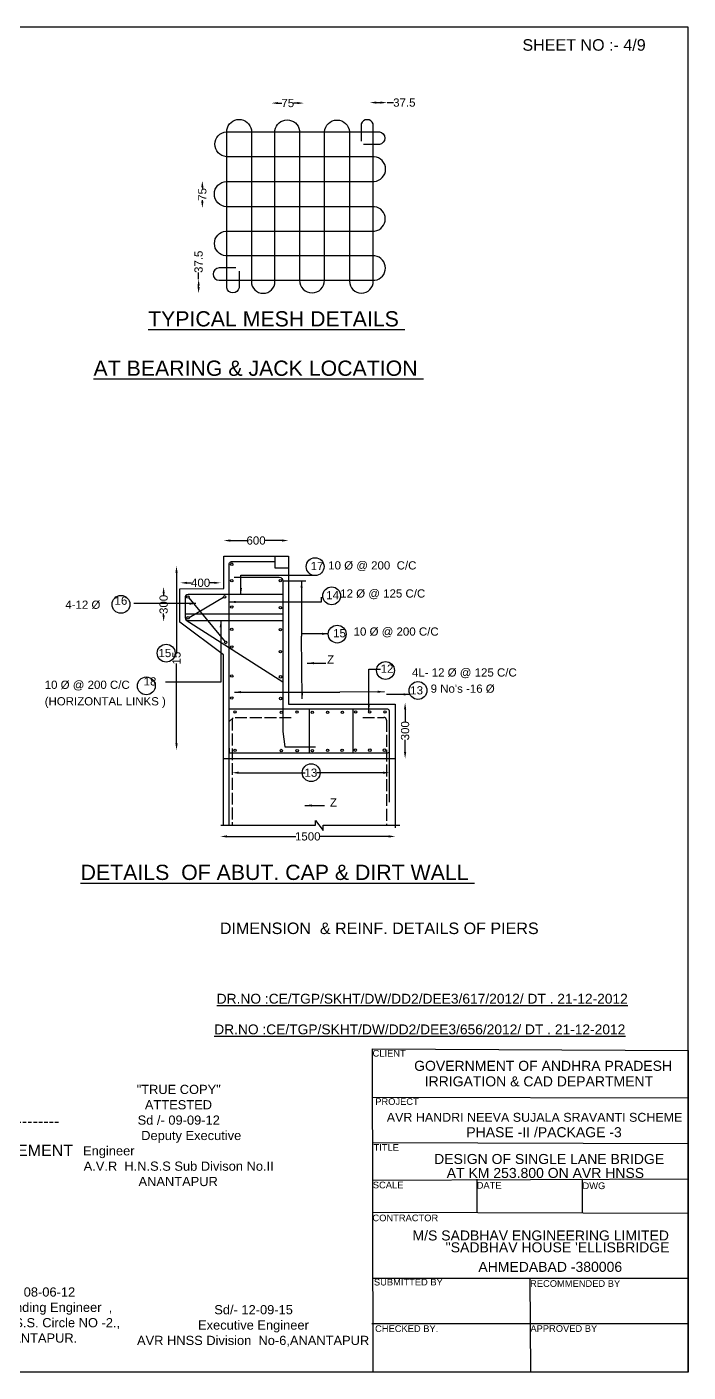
# Model space of a CAD drawing. Header units: millimetres. Extents: x 5124 to 8305297, y 2311 to 42529561.
# Drawn here: x 8295240 to 8305297, y 42509104 to 42529561 of the extents above; entities that cross this region are included whole.
import ezdxf

# ---------------------------------------------------------------- set-up
doc = ezdxf.new("R2010")
doc.units = ezdxf.units.MM
doc.header["$MEASUREMENT"] = 0
doc.linetypes.add('ACAD_ISO02W100', pattern=[15, 12, -3])
for name, color, linetype in [('DIMENSION', 7, 'Continuous'), ('DRAWING', 50, 'Continuous'), ('TEXT', 7, 'Continuous')]:
    doc.layers.add(name, color=color, linetype=linetype)
doc.styles.get("Standard").update_dxf_attribs({"font": 'arial.ttf', "height": 125})
doc.dimstyles.get("Standard").update_dxf_attribs({"dimtxt": 125, "dimasz": 100, "dimexe": 0.18, "dimexo": 0.0625, "dimgap": 0.09, "dimtad": 0, "dimdec": 0, "dimzin": 0, "dimdsep": 46, "dimtxsty": 'Standard', "dimcen": 0.09, "dimse1": 1, "dimse2": 1, "dimadec": 0, "dimazin": 0, "dimtfac": 1, "dimtdec": 0, "dimtofl": 0, "dimtmove": 0, "dimatfit": 3, "dimfxl": 1, "dimtolj": 1, "dimtzin": 0, "dimarcsym": 0})

# ---------------------------------------------------------------- blocks, each defined once
blk = doc.blocks.new('*D37')
at = {"layer": 'Defpoints', "color": 0, "transparency": 16777216}
for p in [(8297848, 42527222), (8297909, 42527222), (8297848, 42526807)]:
    blk.add_point(p, dxfattribs=at)
at = {"layer": 'DIMENSION', "color": 0, "lineweight": -2, "transparency": 16777216}
for p, q in [((8297909, 42527122), (8297909, 42527104)), ((8297909, 42526907), (8297909, 42526925))]:
    blk.add_line(p, q, dxfattribs=at)
at = {"layer": 'DIMENSION', "color": 0, "transparency": 16777216}
for points in [[(8297892, 42527122), (8297926, 42527122), (8297909, 42527222)], [(8297892, 42526907), (8297926, 42526907), (8297909, 42526807)]]:
    blk.add_solid(points, dxfattribs=at)
at = {"layer": 'DIMENSION', "color": 0, "transparency": 16777216, "insert": (8297909, 42527014), "char_height": 125, "attachment_point": 5, "rotation": 90}
blk.add_mtext('\\A1;75', dxfattribs=at)
blk = doc.blocks.new('*D38')
at = {"layer": 'Defpoints', "color": 0, "transparency": 16777216}
for p in [(8298962, 42528411), (8299454, 42528411), (8299454, 42528403)]:
    blk.add_point(p, dxfattribs=at)
at = {"layer": 'DIMENSION', "color": 0, "lineweight": -2, "transparency": 16777216}
for p, q in [((8299062, 42528403), (8299118, 42528403)), ((8299354, 42528403), (8299297, 42528403))]:
    blk.add_line(p, q, dxfattribs=at)
at = {"layer": 'DIMENSION', "color": 0, "transparency": 16777216}
for points in [[(8299062, 42528419), (8299062, 42528386), (8298962, 42528403)], [(8299354, 42528419), (8299354, 42528386), (8299454, 42528403)]]:
    blk.add_solid(points, dxfattribs=at)
at = {"layer": 'DIMENSION', "color": 0, "transparency": 16777216, "insert": (8299208, 42528403), "char_height": 125, "attachment_point": 5}
blk.add_mtext('\\A1;75', dxfattribs=at)
blk = doc.blocks.new('*D39')
at = {"layer": 'Defpoints', "color": 0, "transparency": 16777216}
for p in [(8300456, 42528419), (8300718, 42528419), (8300718, 42528410)]:
    blk.add_point(p, dxfattribs=at)
at = {"layer": 'DIMENSION', "color": 0, "lineweight": -2, "transparency": 16777216}
for p, q in [((8300556, 42528410), (8300618, 42528410)), ((8300718, 42528410), (8300818, 42528410))]:
    blk.add_line(p, q, dxfattribs=at)
at = {"layer": 'DIMENSION', "color": 0, "transparency": 16777216}
for points in [[(8300556, 42528427), (8300556, 42528394), (8300456, 42528410)], [(8300618, 42528427), (8300618, 42528394), (8300718, 42528410)]]:
    blk.add_solid(points, dxfattribs=at)
at = {"layer": 'DIMENSION', "color": 0, "transparency": 16777216, "insert": (8300981, 42528410), "char_height": 125, "attachment_point": 5}
blk.add_mtext('\\A1;37.5', dxfattribs=at)
blk = doc.blocks.new('*D40')
at = {"layer": 'Defpoints', "color": 0, "transparency": 16777216}
for p in [(8297846, 42525726), (8297852, 42525726), (8297846, 42525508)]:
    blk.add_point(p, dxfattribs=at)
at = {"layer": 'DIMENSION', "color": 0, "lineweight": -2, "transparency": 16777216}
for p, q in [((8297852, 42525726), (8297852, 42525826)), ((8297852, 42525608), (8297852, 42525626))]:
    blk.add_line(p, q, dxfattribs=at)
at = {"layer": 'DIMENSION', "color": 0, "transparency": 16777216}
for points in [[(8297836, 42525626), (8297869, 42525626), (8297852, 42525726)], [(8297836, 42525608), (8297869, 42525608), (8297852, 42525508)]]:
    blk.add_solid(points, dxfattribs=at)
at = {"layer": 'DIMENSION', "color": 0, "transparency": 16777216, "insert": (8297852, 42525989), "char_height": 125, "attachment_point": 5, "rotation": 90}
blk.add_mtext('\\A1;37.5', dxfattribs=at)
blk = doc.blocks.new('*D41')
at = {"layer": 'Defpoints', "color": 0, "transparency": 16777216}
for p in [(8299218, 42521750), (8298234, 42521514), (8299218, 42521514)]:
    blk.add_point(p, dxfattribs=at)
at = {"layer": 'DIMENSION', "color": 0, "lineweight": -2, "transparency": 16777216}
for p, q in [((8298334, 42521750), (8298588, 42521750)), ((8299118, 42521750), (8298865, 42521750))]:
    blk.add_line(p, q, dxfattribs=at)
at = {"layer": 'DIMENSION', "color": 0, "transparency": 16777216}
for points in [[(8298334, 42521767), (8298334, 42521733), (8298234, 42521750)], [(8299118, 42521767), (8299118, 42521733), (8299218, 42521750)]]:
    blk.add_solid(points, dxfattribs=at)
at = {"layer": 'DIMENSION', "color": 0, "transparency": 16777216, "insert": (8298726, 42521750), "char_height": 125, "attachment_point": 5}
blk.add_mtext('\\A1;600', dxfattribs=at)
blk = doc.blocks.new('*D42')
at = {"layer": 'Defpoints', "color": 0, "transparency": 16777216}
for p in [(8297576, 42521107), (8298189, 42521107), (8298189, 42521107)]:
    blk.add_point(p, dxfattribs=at)
at = {"layer": 'DIMENSION', "color": 0, "lineweight": -2, "transparency": 16777216}
for p, q in [((8297676, 42521107), (8297742, 42521107)), ((8298089, 42521107), (8298023, 42521107))]:
    blk.add_line(p, q, dxfattribs=at)
at = {"layer": 'DIMENSION', "color": 0, "transparency": 16777216}
for points in [[(8297676, 42521123), (8297676, 42521090), (8297576, 42521107)], [(8298089, 42521123), (8298089, 42521090), (8298189, 42521107)]]:
    blk.add_solid(points, dxfattribs=at)
at = {"layer": 'DIMENSION', "color": 0, "transparency": 16777216, "insert": (8297882, 42521107), "char_height": 125, "attachment_point": 5}
blk.add_mtext('\\A1;400', dxfattribs=at)
blk = doc.blocks.new('*D43')
at = {"layer": 'Defpoints', "color": 0, "transparency": 16777216}
for p in [(8297320, 42521045), (8297324, 42521045), (8297324, 42520514)]:
    blk.add_point(p, dxfattribs=at)
at = {"layer": 'DIMENSION', "color": 0, "lineweight": -2, "transparency": 16777216}
for p, q in [((8297320, 42520945), (8297320, 42520917)), ((8297320, 42520614), (8297320, 42520642))]:
    blk.add_line(p, q, dxfattribs=at)
at = {"layer": 'DIMENSION', "color": 0, "transparency": 16777216}
for points in [[(8297303, 42520945), (8297337, 42520945), (8297320, 42521045)], [(8297303, 42520614), (8297337, 42520614), (8297320, 42520514)]]:
    blk.add_solid(points, dxfattribs=at)
at = {"layer": 'DIMENSION', "color": 0, "transparency": 16777216, "insert": (8297320, 42520779), "char_height": 125, "attachment_point": 5, "rotation": 90}
blk.add_mtext('\\A1;300', dxfattribs=at)
blk = doc.blocks.new('*D44')
at = {"layer": 'Defpoints', "color": 0, "transparency": 16777216}
for p in [(8298182, 42517194), (8300842, 42517250), (8300842, 42517194)]:
    blk.add_point(p, dxfattribs=at)
at = {"layer": 'DIMENSION', "color": 0, "lineweight": -2, "transparency": 16777216}
for p, q in [((8298282, 42517250), (8299331, 42517250)), ((8300742, 42517250), (8299692, 42517250))]:
    blk.add_line(p, q, dxfattribs=at)
at = {"layer": 'DIMENSION', "color": 0, "transparency": 16777216}
for points in [[(8298282, 42517267), (8298282, 42517233), (8298182, 42517250)], [(8300742, 42517267), (8300742, 42517233), (8300842, 42517250)]]:
    blk.add_solid(points, dxfattribs=at)
at = {"layer": 'DIMENSION', "color": 0, "transparency": 16777216, "insert": (8299512, 42517250), "char_height": 125, "attachment_point": 5}
blk.add_mtext('\\A1;1500', dxfattribs=at)
blk = doc.blocks.new('*D45')
at = {"layer": 'Defpoints', "color": 0, "transparency": 16777216}
for p in [(8297418, 42521362), (8297516, 42521362), (8297418, 42518564)]:
    blk.add_point(p, dxfattribs=at)
at = {"layer": 'DIMENSION', "color": 0, "lineweight": -2, "transparency": 16777216}
for p, q in [((8297516, 42521262), (8297516, 42520047)), ((8297516, 42518664), (8297516, 42519879))]:
    blk.add_line(p, q, dxfattribs=at)
at = {"layer": 'DIMENSION', "color": 0, "transparency": 16777216}
for points in [[(8297499, 42521262), (8297533, 42521262), (8297516, 42521362)], [(8297499, 42518664), (8297533, 42518664), (8297516, 42518564)]]:
    blk.add_solid(points, dxfattribs=at)
at = {"layer": 'DIMENSION', "color": 0, "transparency": 16777216, "insert": (8297516, 42519963), "char_height": 125, "attachment_point": 5, "rotation": 90}
blk.add_mtext('\\A1;15', dxfattribs=at)
blk = doc.blocks.new('*D46')
at = {"layer": 'Defpoints', "color": 0, "transparency": 16777216}
for p in [(8300993, 42519282), (8301050, 42519282), (8301050, 42518433)]:
    blk.add_point(p, dxfattribs=at)
at = {"layer": 'DIMENSION', "color": 0, "lineweight": -2, "transparency": 16777216}
for p, q in [((8300993, 42519182), (8300993, 42518995)), ((8300993, 42518533), (8300993, 42518720))]:
    blk.add_line(p, q, dxfattribs=at)
at = {"layer": 'DIMENSION', "color": 0, "transparency": 16777216}
for points in [[(8300976, 42519182), (8301010, 42519182), (8300993, 42519282)], [(8300976, 42518533), (8301010, 42518533), (8300993, 42518433)]]:
    blk.add_solid(points, dxfattribs=at)
at = {"layer": 'DIMENSION', "color": 0, "transparency": 16777216, "insert": (8300993, 42518857), "char_height": 125, "attachment_point": 5, "rotation": 90}
blk.add_mtext('\\A1;300', dxfattribs=at)
blk = doc.blocks.new('*D48')
at = {"layer": 'Defpoints', "color": 0, "transparency": 16777216}
for p in [(8300755, 42518219), (8298363, 42518175), (8300755, 42518175)]:
    blk.add_point(p, dxfattribs=at)
at = {"layer": 'DIMENSION', "color": 0, "lineweight": -2, "transparency": 16777216}
for p, q in [((8298463, 42518219), (8299475, 42518219)), ((8300655, 42518219), (8299643, 42518219))]:
    blk.add_line(p, q, dxfattribs=at)
at = {"layer": 'DIMENSION', "color": 0, "transparency": 16777216}
for points in [[(8298463, 42518236), (8298463, 42518202), (8298363, 42518219)], [(8300655, 42518236), (8300655, 42518202), (8300755, 42518219)]]:
    blk.add_solid(points, dxfattribs=at)
at = {"layer": 'DIMENSION', "color": 0, "transparency": 16777216, "insert": (8299559, 42518219), "char_height": 125, "attachment_point": 5}
blk.add_mtext('\\A1;13', dxfattribs=at)

msp = doc.modelspace()

# ---------------------------------------------------------------- linework, layer by layer
at = {"layer": 'DIMENSION', "color": 0}
for centre in [(8299624.1, 42521353.5), (8296671.2, 42520779.4), (8299876, 42520909.3), (8299960.1, 42520327.4), (8297359, 42520037.9), (8300695, 42519774.1), (8297056.5, 42519539.5), (8301188.9, 42519469.2), (8299564.5, 42518219.5)]:
    msp.add_circle(centre, 135.6, dxfattribs=at)
at = {"layer": 'DRAWING', "color": 0}
for points in [[(8276300.9, 42529561.4), (8305291.1, 42529561.4), (8305291.1, 42509103.9), (8276300.9, 42509103.9)], [(8299018.5, 42521514.2), (8299218.4, 42521514.2), (8299218.4, 42521329.4), (8299018.5, 42521329.4)]]:
    msp.add_lwpolyline(points, close=True, dxfattribs=at)
for points in [[(8298467.5, 42525847.5), (8298467.5, 42525594.1, -0.8374461), (8298281.4, 42525594.1), (8298281.4, 42527995.8, -0.8471183), (8298654.4, 42527995.8), (8298654.4, 42525688.9, 1), (8299013.1, 42525688.9), (8299013.1, 42527985.6, -0.8671021), (8299386.6, 42527985.6), (8299386.6, 42525707.8, 1), (8299767.3, 42525707.8), (8299767.3, 42527966.3, -0.9380457), (8300146.7, 42527966.3), (8300146.7, 42525694.2, 1), (8300509, 42525694.2), (8300509, 42528088.6, 0.668703), (8300323.5, 42528088.6), (8300323.5, 42527821.3)], [(8298419, 42525896.1), (8298165.6, 42525896.1, 1), (8298165.6, 42525707.8), (8300533.1, 42525707.8, 0.8639025), (8300533.1, 42526079.3), (8298264.8, 42526079.3, -0.9119097), (8298264.8, 42526456.3), (8300529.4, 42526456.3, 0.8742848), (8300529.4, 42526827.1), (8298277.5, 42526827.1, -0.9689293), (8298277.5, 42527210.4), (8300520, 42527210.4, 0.9335249), (8300520, 42527587), (8298275.2, 42527587, -0.9266489), (8298275.2, 42527966.3), (8300602.9, 42527966.3, -0.8509844), (8300602.9, 42527773.5), (8300361.7, 42527773.5)], [(8298314.4, 42517421), (8298314.4, 42521385, -0.3166732), (8298345.3, 42521428.8), (8299018.5, 42521428.8)], [(8298392.3, 42521191.9), (8299079.5, 42521191.9, -0.4359553), (8299131.8, 42521135.6), (8299131.8, 42518847.6), (8299164.6, 42518614.7), (8299629.5, 42518614.7)], [(8299131.8, 42520929.7), (8297692.2, 42520929.7, 0.4141723), (8297645.7, 42520883.3), (8297645.7, 42520572.3, 0.252566), (8297664.6, 42520537.4), (8299131.8, 42519601.5)], [(8300754.6, 42517771), (8300754.6, 42519156.7, 0.5223111), (8300716.7, 42519183.1), (8298314.4, 42519183.1)], [(8298314.4, 42518594.2), (8298314.4, 42518532.9, 0.5594806)], [(8298314.4, 42518570.5), (8298314.4, 42518540.1, 0.4555454), (8298338.1, 42518519.5), (8300719.5, 42518519.5, 0.3154009), (8300754.6, 42518544.1, -0.3911651)]]:
    msp.add_lwpolyline(points, format="xyb", dxfattribs=at)
for points in [[(8298234.4, 42521020.8), (8298234.4, 42521514.2), (8299218.4, 42521514.2), (8299218.4, 42519261), (8300843.7, 42519261), (8300843.7, 42517380.1)], [(8299131.8, 42521135.6), (8299484.7, 42521135.1)], [(8298232.9, 42517411.4), (8298232.9, 42520011.5), (8297564.6, 42520510.6), (8297564.6, 42521017.9), (8298234.4, 42521020.8)], [(8297702.5, 42520879.8), (8298255.1, 42520212)], [(8298232.9, 42520881.5), (8297710.7, 42520574.7)], [(8297645.7, 42520635.7), (8299131.8, 42520635.7)], [(8299131.8, 42520530.3), (8297680.2, 42520527.4)], [(8299531.4, 42519183.1), (8299531.4, 42518519.5)], [(8300198.1, 42519183.1), (8300198.1, 42518519.5)], [(8298232.9, 42518434.7), (8300843.7, 42518434.7)], [(8298192, 42517421), (8299632.4, 42517421), (8299632.4, 42517494.7), (8299744.6, 42517338.2), (8299744.6, 42517419.3), (8300914.5, 42517419.3)]]:
    msp.add_lwpolyline(points, dxfattribs=at)
at = {"layer": 'DRAWING', "color": 0, "linetype": 'ACAD_ISO02W100', "ltscale": 15}
for points in [[(8299261.3, 42519052.6), (8298379, 42519052.6), (8298314.4, 42519000.4)], [(8298363, 42519039.7), (8298363, 42517421)]]:
    msp.add_lwpolyline(points, dxfattribs=at)
msp.add_lwpolyline([(8300348.7, 42519060), (8300669.9, 42519060, -0.4220246), (8300710.1, 42519018.8), (8300710.1, 42517419.3)], format="xyb", dxfattribs=at)
at = {"layer": 'DRAWING', "color": 0}
for centre in [(8298356.8, 42521390.3), (8298356.8, 42521140.7), (8299094.7, 42521138.4), (8297688.2, 42520891.4), (8298246.9, 42520893.4), (8298356.8, 42520738.2), (8299097.2, 42520729.6), (8297692.3, 42520574.7), (8298356.8, 42520400.8), (8299096.4, 42520393.9), (8298264.9, 42520200.1), (8298356.8, 42520130), (8299096.4, 42520060.9), (8298356.8, 42519691.8), (8299098, 42519677.2), (8298356.8, 42519355), (8299098.4, 42519348), (8298406.8, 42519143.6), (8299110.2, 42519139.1), (8299349, 42519140.7), (8299580.5, 42519138.8), (8299813.4, 42519138.2), (8300039.2, 42519139.3), (8300239.2, 42519144), (8300453.8, 42519142.8), (8300687.2, 42519142.8), (8298406.7, 42518560.9), (8299109, 42518556.6), (8299351.1, 42518556.3), (8299583.3, 42518555.4), (8299814.5, 42518558.1), (8300035.2, 42518558.6), (8300237.2, 42518562.7), (8300456.6, 42518561.8), (8300679.8, 42518561.8)]:
    msp.add_circle(centre, 18.4, dxfattribs=at)
at = {"layer": 'TEXT', "color": 0}
msp.add_lwpolyline([(8305297.5, 42509103.9), (8300508.4, 42509103.9), (8300497.7, 42514019.6), (8305297.5, 42513994.7)], close=True, dxfattribs=at)
for points in [[(8300499.3, 42513283.3), (8305297.5, 42513275.5)], [(8300500.8, 42512597.8), (8305297.5, 42512582.4)], [(8300502.1, 42512021.1), (8305297.5, 42512041.6)], [(8302088.6, 42511526), (8302088.6, 42512036.4)], [(8303691.2, 42511519.7), (8303691.2, 42512041.6)], [(8300503.1, 42511537.9), (8305297.5, 42511518.6)], [(8300505.3, 42510530.9), (8305297.5, 42510530.6)], [(8302902.9, 42509103.9), (8302893, 42510530.6)], [(8300484.4, 42509844.4), (8305297.5, 42509844.4)]]:
    msp.add_lwpolyline(points, dxfattribs=at)

# ---------------------------------------------------------------- texts
for s, height, p in [('SHEET NO :- 4/9', 175, (8302777.7, 42529199.3)), ('%%UTYPICAL MESH DETAILS ', 231.805, (8297083.2, 42525006)), ('%%UAT BEARING & JACK LOCATION ', 231.805, (8296253.1, 42524255.1)), ('17', 125, (8299556.3, 42521300.2)), ('10 Ø @ 200  C/C ', 125, (8299823.6, 42521309.8)), ('16', 125, (8296573.9, 42520773.4)), ('14', 125, (8299793, 42520857.2)), ('12 Ø @ 125 C/C', 125, (8300006.2, 42520882.7)), ('4-12 Ø ', 125, (8295824.1, 42520711.7)), ('15 ', 125, (8299898, 42520278.1)), ('10 Ø @ 200 C/C ', 125, (8300209.8, 42520303.5)), ('15', 125, (8297241.6, 42519977.3)), ('Z', 125, (8299806.7, 42519880.1)), ('12 ', 125, (8300620.9, 42519739.2)), ('18 ', 125, (8297015.6, 42519545.8)), ('4L- 12 Ø @ 125 C/C', 125, (8301096.9, 42519681.6)), ('10 Ø @ 200 C/C ', 125, (8295510.8, 42519494.4)), ('13 ', 125, (8301071.4, 42519409.8)), ("9 No's -16 Ø ", 125, (8301381.5, 42519435.4)), ('(HORIZONTAL LINKS )', 125, (8295510.8, 42519242.8)), ('Z', 125, (8299848.4, 42517702.2)), ('%%UDETAILS  OF ABUT. CAP & DIRT WALL ', 231.805, (8296056.8, 42516588.1)), ('DIMENSION  & REINF. DETAILS OF PIERS ', 175, (8298175.6, 42515765.5)), ('%%UDR.NO :CE/TGP/SKHT/DW/DD2/DEE3/617/2012/ DT . 21-12-2012', 150, (8298127.1, 42514707.3)), ('%%UDR.NO :CE/TGP/SKHT/DW/DD2/DEE3/656/2012/ DT . 21-12-2012', 150, (8298089.8, 42514241.1)), ('CLIENT ', 101.52, (8300498, 42513901.7)), ('GOVERNMENT OF ANDHRA PRADESH ', 152.276, (8301130.3, 42513685.4)), ('IRRIGATION & CAD DEPARTMENT ', 152.276, (8301291.1, 42513449)), ('PROJECT ', 101.52, (8300538.4, 42513167.5)), (':          ----------------------------', 175, (8292706.6, 42512836.1)), ('AVR HANDRI NEEVA SUJALA SRAVANTI SCHEME ', 135.652, (8300714.2, 42512910.7)), ('PHASE -II /PACKAGE -3', 152.276, (8301924.4, 42512676.2)), ('BOTTOM REINFORCEMENT ', 175, (8292698.4, 42512389.2)), ('TITLE ', 101.52, (8300513.1, 42512469)), ('DESIGN OF SINGLE LANE BRIDGE ', 152.276, (8301434.4, 42512268.9)), ('AT KM 253.800 ON AVR HNSS', 152.276, (8301625.6, 42512056.3)), ('SCALE ', 101.52, (8300502.3, 42511898.6)), ('DATE ', 101.52, (8302082, 42511893.4)), ('DWG', 101.52, (8303691.2, 42511886.7)), ('CONTRACTOR', 101.52, (8300496.1, 42511398)), ('M/S SADBHAV ENGINEERING LIMITED ', 152.276, (8301105.3, 42511105.6)), ("''SADBHAV HOUSE 'ELLISBRIDGE ", 152.276, (8301605.9, 42510925.4)), ('AHMEDABAD -380006', 152.276, (8302107.2, 42510628.4)), ('SUBMITTED BY ', 101.517, (8300518.5, 42510421.3)), ('RECOMMENDED BY', 101.517, (8302893.9, 42510400)), ('CHECKED BY.', 101.517, (8300536.1, 42509714.4)), ('APPROVED BY ', 101.517, (8302898.6, 42509715.5))]:
    msp.add_text(s, height=height, dxfattribs=at).set_placement(p)
at = {"layer": 'TEXT', "color": 0, "char_height": 140, "attachment_point": 1}
for s, insert, width in [('\\A1;\\pi814.75;"TRUE COPY" \\P\\pi940.09;ATTESTED  \\P\\pi830.03;{\\C256;Sd /- 09-09-12\\P\\pi237.51; }Deputy Executive Engineer  \\P\\pi8.7928;A.V.R  H.N.S.S Sub Divison No.II \\P\\pi843.73;ANANTAPUR ', (8296094.6, 42513472.8), 2891.215), ('\\pi685.95;Sd/- 08-06-12\\P\\pi129.43;Superintending Engineer  , \\P\\pi0.7;A.V.R.H.N.S.S. Circle NO -2., \\P\\pi652.57;ANANTAPUR.', (8294092.8, 42510392.1), 2548.712), ('\\pi1175.9;Sd/- 12-09-15\\P\\pi929.32;Executive Engineer\\P\\pi0.7;AVR HNSS Division  No-6,ANANTAPUR ', (8296914.5, 42510122.7), 3531.004)]:
    msp.add_mtext(s, dxfattribs=dict(at, insert=insert, width=width))

# ---------------------------------------------------------------- dimensions: what is measured, and where the dimension line sits
at = {"layer": 'DIMENSION', "color": 0}
for base, p1, p2, text, picture, middle in [((8299453.6, 42528402.7), (8298961.9, 42528411.1), (8299453.6, 42528411.1), '75', '*D38', (8299207.7, 42528402.7)), ((8300718.3, 42528410.3), (8300455.5, 42528418.8), (8300718.3, 42528418.8), '37.5', '*D39', (8300981.2, 42528410.3)), ((8299218.4, 42521749.9), (8298234.4, 42521514.2), (8299218.4, 42521514.2), '600', '*D41', (8298726.4, 42521749.9)), ((8298188.8, 42521106.6), (8297575.5, 42521106.6), (8298188.8, 42521106.6), '400', '*D42', (8297882.2, 42521106.6)), ((8300754.6, 42518219.1), (8298363, 42518175.5), (8300754.6, 42518175.5), '13', '*D48', (8299558.8, 42518219.1)), ((8300841.5, 42517249.9), (8298182.1, 42517193.8), (8300841.5, 42517193.8), '1500', '*D44', (8299511.8, 42517249.9))]:
    dim = msp.add_linear_dim(base=base, p1=p1, p2=p2, text=text, dimstyle='Standard', dxfattribs=at)
    dim.commit()
    dim.dimension.update_dxf_attribs({"geometry": picture, "text_midpoint": middle})
for base, p1, p2, text, picture, middle in [((8297908.9, 42527222.4), (8297848.3, 42526806.5), (8297848.3, 42527222.4), '75', '*D37', (8297908.9, 42527014.5)), ((8297852.4, 42525726.1), (8297845.6, 42525508.1), (8297845.6, 42525726.1), '37.5', '*D40', (8297852.4, 42525988.9)), ((8297515.9, 42521362.4), (8297418.1, 42518563.5), (8297418.1, 42521362.4), '15', '*D45', (8297515.9, 42519963)), ((8297320.1, 42521045.4), (8297324.4, 42520513.6), (8297324.4, 42521045.4), '300', '*D43', (8297320.1, 42520779.5)), ((8300993, 42519281.8), (8301049.9, 42518433.1), (8301049.9, 42519281.8), '300', '*D46', (8300993, 42518857.5))]:
    dim = msp.add_linear_dim(base=base, p1=p1, p2=p2, angle=90, text=text, dimstyle='Standard', dxfattribs=at)
    dim.commit()
    dim.dimension.update_dxf_attribs({"geometry": picture, "text_midpoint": middle})

# ---------------------------------------------------------------- leaders
for points in [[(8298495.7, 42520929.7), (8298495.7, 42521224.2), (8299583.3, 42521224.2)], [(8299418.3, 42521135.2), (8299418.3, 42520297)], [(8298314.4, 42520815.8), (8299721.4, 42520815.8), (8299721.4, 42520887.1)], [(8297812.3, 42520790.1), (8296869.1, 42520790.1)], [(8298188.3, 42520528.4), (8298188.3, 42519595), (8297348.8, 42519595)], [(8299429.1, 42519343.4), (8299418.3, 42520297)], [(8299827.9, 42520331.7), (8299418.3, 42520331.7)], [(8299505.3, 42519885.4), (8299786.4, 42519885.4)], [(8300441.7, 42519161.1), (8300441.7, 42519792.6), (8300616.6, 42519792.6)], [(8298396.6, 42519444.4), (8299999.2, 42519444.4)], [(8300677.8, 42519450.6), (8299999.2, 42519444.4)], [(8301071.4, 42519409.8), (8300709.3, 42519409.8)], [(8299469.2, 42517720.4), (8299766.6, 42517720.4)]]:
    msp.add_leader(points, dimstyle='Standard', override={"dimgap": 0.09, "dimtad": 0}, dxfattribs=at)

doc.saveas('drawing.dxf')
